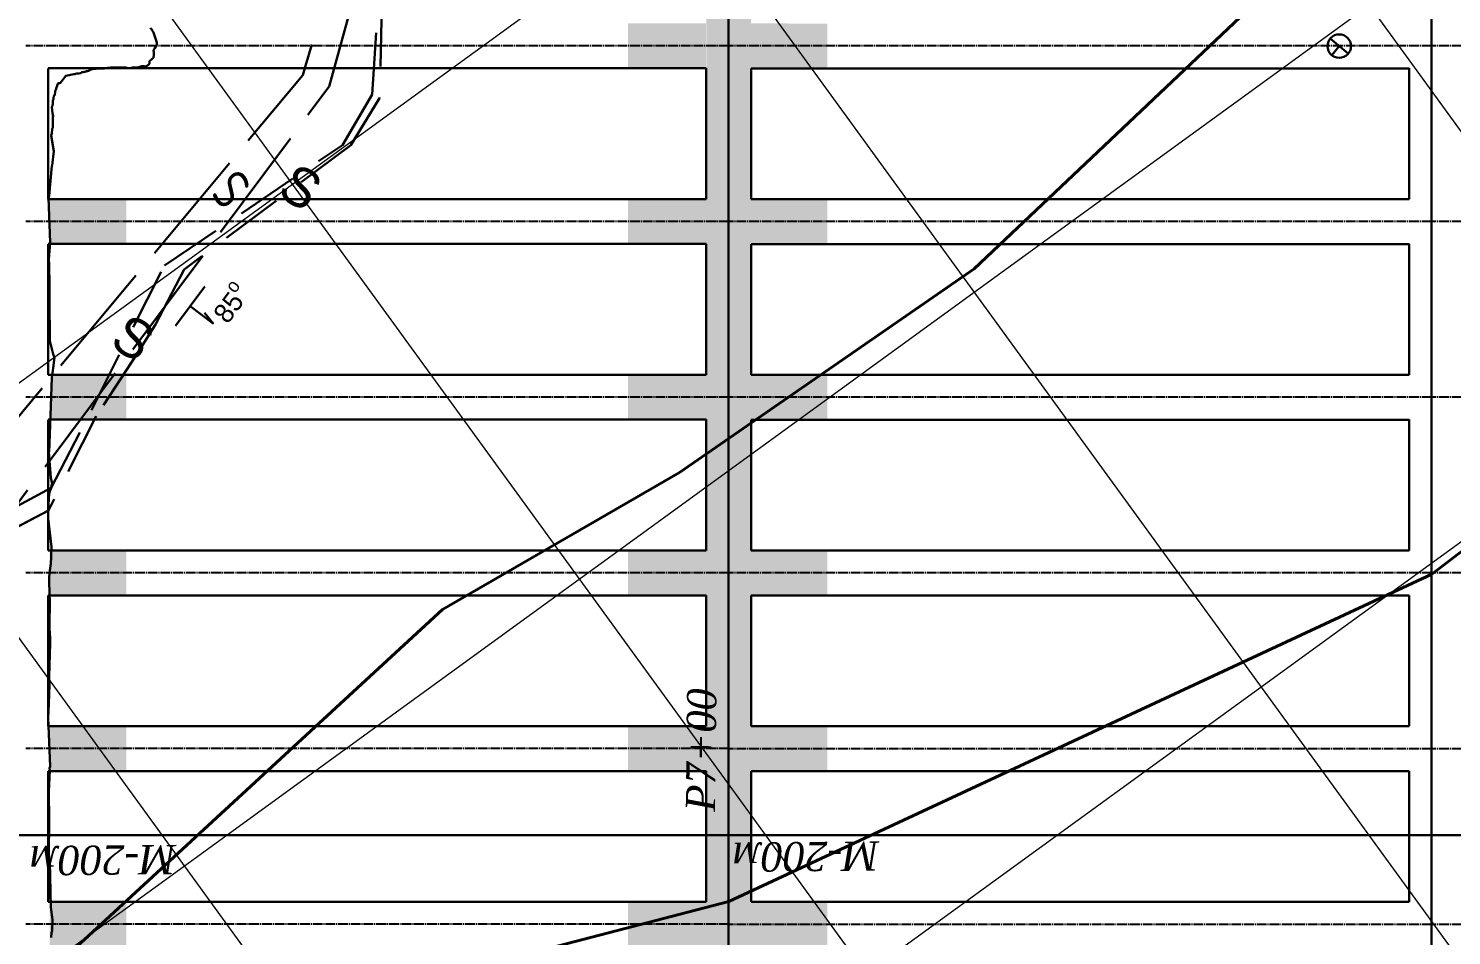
# Model space of a CAD drawing. Header units: millimetres. Extents: x -277 to 3473, y -747 to 1141.
# Drawn here: x 432.3 to 578, y 189.7 to 282.7 of the extents above; entities that cross this region are included whole.
import ezdxf

# ---------------------------------------------------------------- set-up
doc = ezdxf.new("R2010")
doc.units = ezdxf.units.MM
for name, pattern in [('ACAD_ISO02W100', [15, 12, -3]), ('DASHDOT', [2.4, 2, -0.2, 0, -0.2]), ('штриховая2', [9.525, 6.35, -3.175])]:
    doc.linetypes.add(name, pattern=pattern)
doc.layers.add('Выработки_проект', color=4, linetype='Continuous', lineweight=30, plot=False)
doc.layers.add('Оси_проект', color=4, linetype='DASHDOT', lineweight=25, plot=False)
for name, color, linetype, lineweight in [('Выработки_факт', 7, 'Continuous', 30), ('Геология ПРГР 2025', 1, 'Continuous', 30), ('Сетка_геол', 1, 'Continuous', 25), ('Сетка_коорд', 250, 'Continuous', 25)]:
    doc.layers.add(name, color=color, linetype=linetype, lineweight=lineweight)
doc.layers.add('Г_157_ГКЗ_23', color=1, linetype='Continuous', plot=False)
doc.layers.add('Геология 2023', color=1, linetype='Continuous', plot=False)
doc.layers.add('ПРГР_2025 проходка квартал', color=5, linetype='Continuous')
doc.layers.add('СЕТКА', color=1, linetype='Continuous')
doc.styles.add('GOST', font='_GOST')
doc.styles.add('GOST 2.304', font='CS_Gost2304.shx')
doc.styles.add('Сетка_геол', font='timesi.ttf', dxfattribs={"height": 3})

msp = doc.modelspace()

# ---------------------------------------------------------------- hatches: boundary and pattern name
at = {"layer": 'ПРГР_2025 проходка квартал'}
h = msp.add_hatch(color=152, dxfattribs=at)
h.dxf.hatch_style = 1
h.paths.add_polyline_path([(547.71, 314.56), (547.71, 319.17), (573.71, 319.17), (573.71, 314.56)])
h.paths.add_polyline_path([(565.71, 332.59), (565.71, 337.2), (573.71, 337.2), (573.71, 332.6)])
h.paths.add_polyline_path([(565.71, 350.56), (565.71, 355.17), (573.71, 355.17), (573.71, 350.56)])
h.paths.add_polyline_path([(578.31, 350.6), (578.31, 355.2), (586.31, 355.2), (586.31, 350.6)])
h.paths.add_polyline_path([(578.31, 332.63), (578.31, 337.23), (586.31, 337.23), (586.31, 332.63)])
h.paths.add_polyline_path([(510.01, 242.54), (510.01, 247.14), (514.12, 247.14), (514.12, 242.54)])
h.paths.add_polyline_path([(510.01, 260.54), (510.01, 265.14), (514.12, 265.14), (514.12, 260.54)])
h.paths.add_polyline_path([(510.01, 278.54), (510.01, 283.14), (514.12, 283.14), (514.12, 278.54)])
h.paths.add_polyline_path([(578.31, 314.63), (578.31, 319.23), (586.31, 319.23), (586.31, 314.63)])
h.paths.add_polyline_path([(514.78, 301.16), (514.78, 296.56), (546.49, 296.56), (546.49, 301.16)])
h = msp.add_hatch(color=152, dxfattribs=at)
h.dxf.hatch_style = 1
h.paths.add_polyline_path([(440.95, 332.57), (440.95, 337.17), (493.71, 337.17), (493.71, 332.57)])
h.paths.add_polyline_path([(493.71, 242.57), (493.71, 247.17), (501.71, 247.17), (501.71, 242.57)])
h.paths.add_polyline_path([(506.31, 242.56), (506.31, 247.16), (510.01, 247.16), (510.01, 242.56)])
h.paths.add_polyline_path([(493.71, 260.57), (493.71, 265.17), (501.71, 265.17), (501.71, 260.57)])
h.paths.add_polyline_path([(506.31, 260.56), (506.31, 265.16), (510.01, 265.16), (510.01, 260.56)])
h.paths.add_polyline_path([(493.7, 278.57), (493.7, 283.17), (501.7, 283.17), (501.7, 278.57)])
h.paths.add_polyline_path([(506.31, 278.56), (506.31, 283.16), (510.01, 283.16), (510.01, 278.56)])
h = msp.add_hatch(color=152, dxfattribs=at)
h.dxf.hatch_style = 1
h.paths.add_polyline_path([(501.71, 232.09), (501.71, 289.27), (506.31, 289.27), (506.31, 232.09)])
h = msp.add_hatch(color=1, dxfattribs=at)
h.dxf.hatch_style = 1
h.paths.add_polyline_path([(298.31, 260.57), (298.31, 265.17), (357.61, 265.17), (357.61, 260.57)])
h.paths.add_polyline_path([(298.31, 242.57), (298.31, 247.17), (357.71, 247.17), (357.71, 242.57)])
h.paths.add_polyline_path([(297.35, 224.57), (297.35, 229.17), (357.48, 229.17), (357.48, 224.57)])
h.paths.add_polyline_path([(362.56, 224.57), (362.56, 229.17), (429.6, 229.17), (429.6, 224.57)])
h.paths.add_polyline_path([(434.46, 224.56), (434.46, 229.17), (442.3, 229.17), (442.3, 224.56)])
h.paths.add_polyline_path([(362.53, 242.57), (362.53, 247.17), (429.6, 247.17), (429.6, 242.57)])
h.paths.add_polyline_path([(434.62, 242.56), (434.62, 247.17), (442.31, 247.17), (442.31, 242.56)])
h.paths.add_polyline_path([(362.65, 260.57), (362.65, 265.17), (429.5, 265.17), (429.5, 260.57)])
h.paths.add_polyline_path([(434.44, 260.57), (434.44, 265.17), (442.31, 265.17), (442.31, 260.56)])
h = msp.add_hatch(color=3, dxfattribs=at)
h.dxf.hatch_style = 1
h.paths.add_polyline_path([(501.71, 163.87), (501.71, 232.09), (506.31, 232.09), (506.31, 163.87)])
h = msp.add_hatch(color=3, dxfattribs=at)
h.dxf.hatch_style = 1
h.paths.add_polyline_path([(362.7, 206.57), (362.7, 211.17), (429.6, 211.17), (429.6, 206.57)])
h.paths.add_polyline_path([(362.55, 188.57), (362.55, 193.17), (429.39, 193.17), (429.39, 188.57)])
h.paths.add_polyline_path([(349.71, 188.57), (349.71, 193.17), (357.18, 193.17), (357.18, 188.57)])
h.paths.add_polyline_path([(349.71, 206.57), (349.71, 211.17), (357.4, 211.17), (357.4, 206.57)])
h.paths.add_polyline_path([(434.46, 206.56), (434.46, 211.17), (442.31, 211.17), (442.31, 206.56)])
h.paths.add_polyline_path([(434.46, 188.56), (434.46, 193.17), (442.3, 193.17), (442.3, 188.56)])
h.paths.add_polyline_path([(493.71, 170.56), (493.71, 175.17), (501.71, 175.17), (501.71, 170.56)])
h.paths.add_polyline_path([(506.31, 170.56), (506.31, 175.16), (510.01, 175.16), (510.01, 170.56)])
h.paths.add_polyline_path([(493.71, 188.57), (493.71, 193.17), (501.71, 193.17), (501.71, 188.57)])
h.paths.add_polyline_path([(506.31, 188.56), (506.31, 193.16), (510.01, 193.16), (510.01, 188.56)])
h.paths.add_polyline_path([(493.71, 206.57), (493.71, 211.17), (501.71, 211.17), (501.71, 206.57)])
h.paths.add_polyline_path([(506.31, 206.56), (506.31, 211.16), (510.01, 211.16), (510.01, 206.56)])
h.paths.add_polyline_path([(493.71, 224.57), (493.71, 229.17), (501.71, 229.17), (501.71, 224.57)])
h.paths.add_polyline_path([(506.31, 224.56), (506.31, 229.16), (510.01, 229.16), (510.01, 224.56)])
h = msp.add_hatch(color=3, dxfattribs=at)
h.dxf.hatch_style = 1
h.paths.add_polyline_path([(510.01, 224.54), (510.01, 229.14), (514.12, 229.14), (514.12, 224.54)])
h.paths.add_polyline_path([(510.01, 206.54), (510.01, 211.14), (514.12, 211.14), (514.12, 206.54)])
h.paths.add_polyline_path([(510.01, 188.54), (510.01, 193.14), (514.12, 193.14), (514.12, 188.54)])
h.paths.add_polyline_path([(510.01, 170.54), (510.01, 175.14), (514.12, 175.14), (514.12, 170.54)])

# ---------------------------------------------------------------- linework, layer by layer
at = {"layer": 'Выработки_проект'}
for p, q in [((501.71, 278.57), (434.3, 278.57)), ((501.71, 278.57), (434.3, 278.57)), ((510.01, 278.56), (506.31, 278.56)), ((573.7, 278.56), (510.01, 278.56)), ((501.71, 265.17), (434.3, 265.17)), ((501.71, 265.17), (434.3, 265.17)), ((510, 265.16), (506.31, 265.16)), ((573.7, 265.16, 0), (510, 265.16)), ((501.71, 260.57), (434.3, 260.57)), ((501.71, 260.57), (434.3, 260.57)), ((510, 260.56), (506.31, 260.56)), ((573.7, 260.56), (510, 260.56)), ((501.71, 247.17), (434.3, 247.17)), ((501.71, 247.17), (434.3, 247.17)), ((510, 247.16), (506.31, 247.16)), ((573.7, 247.16, 0), (510, 247.16)), ((501.71, 242.57), (434.3, 242.57)), ((501.71, 242.57), (434.3, 242.57)), ((510, 242.56), (506.31, 242.56)), ((573.7, 242.56), (510, 242.56)), ((501.71, 229.17), (434.3, 229.17)), ((501.71, 229.17), (434.3, 229.17)), ((510, 229.16), (506.31, 229.16)), ((573.7, 229.16, 0), (510, 229.16)), ((465.71, 224.57), (434.3, 224.57)), ((470.31, 224.57), (434.3, 224.57)), ((501.71, 224.57), (470.31, 224.57)), ((501.71, 224.57), (470.31, 224.57)), ((510, 224.56), (506.31, 224.56)), ((573.7, 224.56), (510, 224.56)), ((465.71, 211.17), (434.3, 211.17)), ((470.31, 211.17), (434.3, 211.17)), ((501.71, 211.17), (470.31, 211.17)), ((501.71, 211.17), (470.31, 211.17)), ((510, 211.16), (506.3, 211.16)), ((573.7, 211.16, 0), (510, 211.16)), ((501.71, 206.57), (434.3, 206.57)), ((501.71, 206.57), (434.3, 206.57)), ((510, 206.56), (506.3, 206.56)), ((573.7, 206.56), (510, 206.56)), ((501.71, 193.17), (434.31, 193.17)), ((501.71, 193.17), (434.31, 193.17)), ((510, 193.16), (506.3, 193.16)), ((573.7, 193.16, 0), (510, 193.16))]:
    msp.add_line(p, q, dxfattribs=at)
for points in [[(434.3, 265.16), (434.3, 278.56)], [(501.7, 265.17), (501.7, 278.57)], [(506.3, 265.16), (506.3, 278.56)], [(573.7, 265.17), (573.7, 278.57)], [(434.3, 247.16), (434.3, 260.56)], [(501.7, 247.17), (501.7, 260.57)], [(506.3, 247.16), (506.3, 260.56)], [(573.7, 247.17), (573.7, 260.57)], [(434.3, 229.16), (434.3, 242.56)], [(501.7, 229.17), (501.7, 242.57)], [(506.3, 229.16), (506.3, 242.56)], [(573.7, 229.17), (573.7, 242.57)], [(434.3, 211.16), (434.3, 224.56)], [(501.7, 211.17), (501.7, 224.57)], [(506.3, 211.16), (506.3, 224.56)], [(573.7, 211.17), (573.7, 224.57)], [(434.3, 193.16), (434.3, 206.56)], [(501.7, 193.17), (501.7, 206.57)], [(506.3, 193.16), (506.3, 206.56)], [(573.7, 193.17), (573.7, 206.57)]]:
    msp.add_lwpolyline(points, dxfattribs=at)
at = {"layer": 'Выработки_факт'}
for p, q in [((565.62, 281.61), (567.46, 280.07)), ((566.54, 280.84), (565.77, 279.92))]:
    msp.add_line(p, q, dxfattribs=at)
at = {"layer": 'Выработки_факт', "linetype": 'ByBlock'}
msp.add_lwpolyline([(434.61, 189.5), (434.66, 190.04), (434.7, 190.15), (434.74, 191.35), (434.57, 192.6), (434.54, 194.22), (434.47, 197.26), (434.39, 198.01), (434.42, 201.48), (434.36, 204.51), (434.48, 206.64), (434.46, 206.86), (434.5, 207.04), (434.32, 212.02), (434.39, 213.46), (434.43, 215.4), (434.42, 216.24), (434.5, 219.67), (434.51, 220.17), (434.44, 221.16), (434.46, 221.66), (434.47, 223.79), (434.42, 225.92), (434.41, 226.06), (434.4, 226.44), (434.45, 226.81), (434.45, 226.81), (434.49, 227.19), (434.51, 227.24), (434.56, 227.68), (434.57, 227.7), (434.64, 229.55), (434.31, 232.47), (434.33, 233.84), (434.41, 235.02), (434.5, 235.31), (434.62, 235.52), (434.66, 235.91), (434.7, 236.03), (434.59, 236.6), (434.38, 239.23), (434.4, 239.28), (434.43, 240.12), (434.44, 240.15), (434.49, 241.05), (434.69, 246.88), (434.76, 247.37), (434.84, 248.08), (434.86, 248.14), (434.94, 248.93), (434.81, 249.28), (434.49, 250.64), (434.43, 254.91), (434.46, 256.28), (434.41, 258.46), (434.38, 258.98), (434.52, 260.71), (434.35, 265.29), (434.41, 265.5), (434.68, 268.57), (434.7, 268.6), (434.9, 270.08), (434.9, 270.08), (434.62, 271.68), (434.69, 271.88), (434.71, 272.35), (434.77, 272.51), (434.79, 273.57), (434.83, 273.68), (434.75, 273.98), (434.67, 274.57), (434.73, 274.64), (434.73, 274.65), (434.74, 274.7), (434.75, 274.84), (434.78, 274.9), (434.78, 274.92), (434.8, 274.97), (434.77, 275.27), (434.85, 275.4), (434.84, 275.47), (434.85, 275.5), (434.9, 275.75), (434.99, 275.84), (435.02, 276.17), (435.03, 276.18), (435.07, 276.32), (435.09, 276.36), (435.15, 276.61), (435.22, 276.77), (435.22, 276.79), (435.33, 277.03), (435.54, 277.06), (436.12, 277.81), (436.95, 277.95), (437.04, 277.98), (437.1, 277.99), (437.23, 278.02), (437.25, 278.02), (437.43, 278.04), (437.43, 278.04), (437.44, 278.04), (437.61, 278.06), (437.63, 278.08), (437.72, 278.14), (437.8, 278.16), (437.89, 278.18), (438.01, 278.2), (438.08, 278.21), (438.22, 278.26), (438.24, 278.26), (438.36, 278.29), (438.42, 278.31), (438.43, 278.32), (438.56, 278.39), (438.62, 278.42), (438.72, 278.46), (438.85, 278.49), (438.91, 278.51), (439.13, 278.5), (439.19, 278.5), (439.4, 278.55), (439.41, 278.55), (439.43, 278.55), (439.7, 278.55), (439.74, 278.55), (440.02, 278.55), (440.09, 278.55), (440.28, 278.58), (440.43, 278.6), (440.57, 278.61), (440.74, 278.64), (440.87, 278.64), (441.13, 278.65), (441.2, 278.66), (441.55, 278.66), (441.59, 278.66), (441.84, 278.66), (441.97, 278.66), (441.98, 278.66), (442, 278.66), (442.1, 278.65), (442.25, 278.64), (442.47, 278.59), (442.6, 278.57), (442.83, 278.62), (442.96, 278.64), (443.2, 278.64), (443.42, 278.66), (443.58, 278.69), (443.75, 278.75), (443.91, 278.78), (444.1, 278.78), (444.29, 278.76), (444.36, 278.79), (444.56, 278.9), (444.63, 278.95), (444.67, 279.1), (444.7, 279.25), (444.73, 279.33), (444.9, 279.47), (444.93, 279.5), (445.08, 279.65), (445.11, 279.68), (445.11, 279.69), (445.13, 279.92), (445.14, 280.03), (445.13, 280.17), (445.1, 280.41), (445.1, 280.42), (445.12, 280.46), (445.16, 280.55), (445.21, 280.61), (445.22, 280.63), (445.22, 280.64), (445.34, 280.8), (445.38, 280.85), (445.42, 280.99), (445.44, 281.09), (445.42, 281.21), (445.39, 281.3), (445.21, 281.93), (445.09, 282.23), (445.06, 282.3), (444.97, 282.44), (444.91, 282.53), (444.82, 282.64), (444.78, 282.73)], dxfattribs=at)
at = {"layer": 'Выработки_факт'}
msp.add_circle((566.54, 280.84), 1.2, dxfattribs=at)
at = {"layer": 'Г_157_ГКЗ_23', "linetype": 'Continuous', "lineweight": 40, "elevation": -223}
msp.add_lwpolyline([(285.08, 153.3), (287.11, 155.08), (295.78, 162.69), (301.75, 167.93), (306.9, 172.45), (309.92, 175.1), (311.9, 176.84), (325.14, 183.45), (349.16, 181.6), (359.85, 187.04), (382.68, 186.41), (410.88, 201.61), (431.9, 183.68), (474.69, 223.11), (498.96, 237.17), (529.16, 258.02), (575.42, 301.84)], dxfattribs=at)
at = {"layer": 'Геология 2023', "color": 30, "linetype": 'ACAD_ISO02W100', "lineweight": 30, "elevation": -223, "flags": 128}
msp.add_lwpolyline([(396.34, 202.78), (397.85, 204.36), (408.67, 215.72), (414.98, 223.31), (460.4, 277.88), (460.68, 278.82), (462.69, 285.59), (463.13, 287.09), (466.26, 297.9), (468.86, 309.4), (487.59, 392.14), (487.52, 394.05), (486.98, 407.83), (487.31, 407.76), (489.7, 407.29), (489.7, 405.36), (489.77, 391.49), (487.22, 380.07), (468.91, 297.93), (468.2, 295.34), (463.09, 276.7), (458.61, 270.7), (426.39, 227.54), (424.69, 226.1), (412.48, 215.79), (410.58, 214.14), (396.95, 202.28), (391.49, 195.1), (352.26, 143.42), (350.37, 142.18), (336.8, 133.24), (338.65, 134.51), (351.98, 143.71), (357.4, 150.92), (396.34, 202.78)], close=True, dxfattribs=at)
at = {"layer": 'Геология ПРГР 2025', "color": 30, "linetype": 'штриховая2', "lineweight": 30, "elevation": 157}
msp.add_lwpolyline([(429.43, 232.78), (434.63, 235.6), (438.74, 243.54), (446.21, 258.38), (446.21, 258.38), (464.45, 270.69), (464.45, 270.69), (467.48, 275.88), (467.48, 275.88), (468.74, 294.62), (468.25, 275.52), (468.25, 275.52), (465.31, 270.69), (465.31, 270.69), (448.22, 257.95), (448.22, 257.95), (445.3, 252.31), (443.46, 249.38), (439.23, 242.92), (439.23, 242.92), (434.33, 233.27), (434.33, 233.27), (429.41, 230.67)], dxfattribs=at)
at = {"layer": 'Геология ПРГР 2025', "color": 1, "linetype": 'ByBlock', "lineweight": 40, "ltscale": 0.1}
msp.add_lwpolyline([(144.01, 237.09), (216.01, 173.02), (288.01, 148.48), (324.01, 185.19), (360.01, 185.19), (377.27, 182.62), (420.96, 176.1), (432.01, 174.46), (504.01, 193.22), (576.01, 226.75), (648.01, 281.85)], dxfattribs=at)
at = {"layer": 'Геология ПРГР 2025', "color": 1}
for points in [[(447.36, 252.18), (450.34, 256.2)], [(448.85, 254.19), (451.25, 252.4)], [(450.31, 253.52), (451.25, 252.4)]]:
    msp.add_lwpolyline(points, dxfattribs=at)
at = {"layer": 'Геология ПРГР 2025', "color": 30, "lineweight": 30, "ltscale": 0.2}
for points in [[(429.43, 232.78), (434.63, 235.59)], [(429.4, 230.67), (434.33, 233.26)]]:
    msp.add_lwpolyline(points, dxfattribs=at)
at = {"layer": 'Оси_проект', "ltscale": 0.2}
msp.add_lwpolyline([(576, 542.87), (576, 105.56)], dxfattribs=at)
at = {"layer": 'Оси_проект', "ltscale": 0.5}
for points in [[(504.01, 59.37), (504, 516.09)], [(504, 506.87), (504.01, -65.47)], [(504.01, 280.87), (432.01, 280.87)], [(576.01, 280.86), (504.01, 280.86)], [(595.98, 280.87), (576.01, 280.87)], [(504.01, 262.87), (432.01, 262.87)], [(576.01, 262.86), (504.01, 262.86)], [(595.98, 262.87), (576.01, 262.87)], [(504.01, 244.87), (432.01, 244.87)], [(576.01, 244.86), (504.01, 244.86)], [(595.98, 244.86), (576.01, 244.86)], [(504.01, 226.87), (432.01, 226.87)], [(576.01, 226.86), (504.01, 226.86)], [(595.98, 226.86), (576.01, 226.86)], [(504.01, 208.87), (432.01, 208.87)], [(576.01, 208.86), (504.01, 208.86)], [(595.98, 208.86), (576.01, 208.86)], [(504.01, 190.87), (432.01, 190.87)], [(576.01, 190.86), (504.01, 190.86)], [(595.98, 190.86), (576.01, 190.86)]]:
    msp.add_lwpolyline(points, dxfattribs=at)
at = {"layer": 'СЕТКА', "color": 10, "linetype": 'Continuous', "lineweight": 30}
for p, q in [((504, 200), (504, 1000)), ((576, 200), (576, 1000)), ((504, 200, 320), (504, 800, 320)), ((576, 200, 320), (576, 800, 320)), ((1440, 200), (360, 200)), ((504.01, -600), (504, 200)), ((504.01, -600), (504, 200)), ((504.01, -400, 320), (504, 200, 320)), ((576.01, -600), (576, 200)), ((576.01, -600), (576, 200)), ((576.01, -400, 320), (576, 200, 320))]:
    msp.add_line(p, q, dxfattribs=at)
at = {"layer": 'Сетка_геол', "linetype": 'Continuous', "lineweight": 15}
for p, q in [((504.01, -100), (504.01, 600)), ((576.01, -100), (576.01, 600)), ((72.01, 200), (720.01, 200))]:
    msp.add_line(p, q, dxfattribs=at)
at = {"layer": 'Сетка_коорд', "linetype": 'ByBlock', "lineweight": 0, "ltscale": 0.2}
for p, q in [((663.97, -100), (155.39, 600)), ((720.01, -92.07), (217.19, 600)), ((720.01, -7.01), (278.99, 600)), ((720.01, 78.06), (340.8, 600)), ((72.01, -14.69), (720.01, 456.11)), ((72.01, -76.49), (720.01, 394.31)), ((124.71, -100), (720.01, 332.51))]:
    msp.add_line(p, q, dxfattribs=at)

# ---------------------------------------------------------------- texts
at = {"layer": 'Геология 2023', "color": 30, "lineweight": 20, "style": 'GOST 2.304'}
msp.add_text('S', height=4, rotation=133.2545, dxfattribs=at).set_placement((455.35, 266.63))
at = {"layer": 'Геология ПРГР 2025', "color": 30, "lineweight": 20, "style": 'GOST'}
for p in [(457.62, 265.61, -272), (440.47, 250.17, -272)]:
    msp.add_text('S', height=4, rotation=328.7211, dxfattribs=at).set_placement(p)
at = {"layer": 'Геология ПРГР 2025', "color": 7, "lineweight": 15, "insert": (450.54, 253.88), "char_height": 2, "attachment_point": 1, "rotation": 53.3836, "style": 'GOST'}
msp.add_mtext_dynamic_manual_height_columns('\\A1;85{\\H0.7x;\\Sо^ ;}', width=7.3201, gutter_width=25, heights=[0], dxfattribs=at)
at = {"layer": 'Сетка_геол', "linetype": 'Continuous', "lineweight": 15, "char_height": 3, "width": 6.4704, "attachment_point": 1, "style": 'Сетка_геол'}
for s, insert, rotation in [('Р7+00', (499.61, 202.43), 89.3405), ('М-200м', (447.43, 196.01), 180.5398), ('М-200м', (519.43, 196.37), 180.5398)]:
    msp.add_mtext(s, dxfattribs=dict(at, insert=insert, rotation=rotation))

doc.saveas('drawing.dxf')
